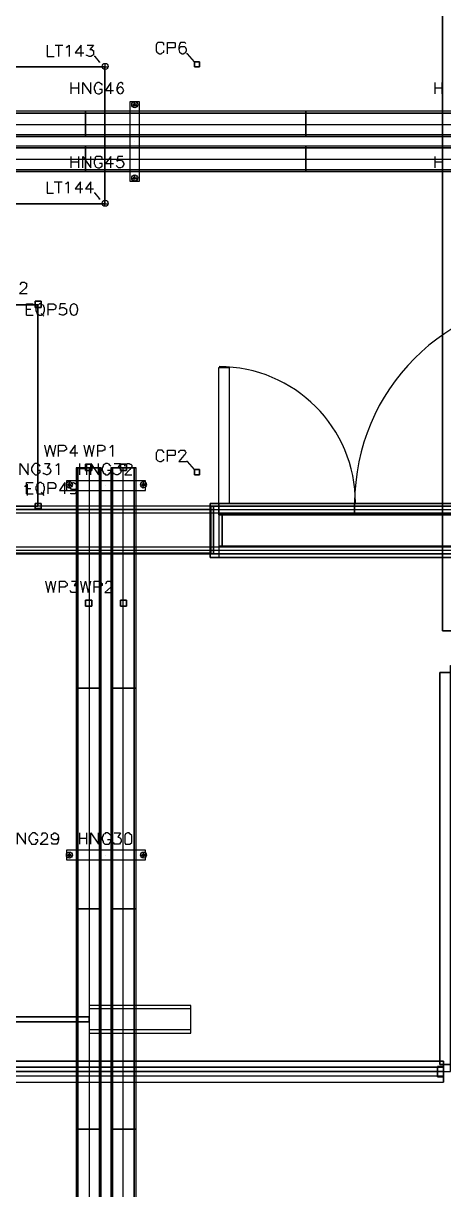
# Model space of a CAD drawing. Header units: metres. Extents: x 114 to 218, y 8 to 180.
# Drawn here: x 143.08 to 150.5, y 55.9 to 76.49 of the extents above; entities that cross this region are included whole.
import ezdxf

# ---------------------------------------------------------------- set-up
doc = ezdxf.new("R2010")
doc.units = ezdxf.units.M
doc.header["$MEASUREMENT"] = 0
for name, color, linetype in [('_Route', 7, 'Continuous'), ('A-2D-DOOR', 7, 'Continuous'), ('A-2D-GLAZ', 7, 'Continuous'), ('A-2D-I-WALL', 7, 'Continuous'), ('A-3D-DOOR', 7, 'Continuous'), ('A-3D-DOOR-FRAM', 7, 'Continuous'), ('A-3D-GLAZ-CURT', 7, 'Continuous'), ('A-3D-I-WALL', 7, 'Continuous'), ('A-TFP-CONTROL', 7, 'Continuous'), ('E-CNDT-PWR', 7, 'Continuous'), ('E-EQUIP-PAD', 7, 'Continuous'), ('E-Hanger', 7, 'Continuous'), ('E-LIGHT', 7, 'Continuous'), ('E-LIGHT-CLRANCE', 7, 'Continuous'), ('E-TFP-EQUIP', 7, 'Continuous'), ('E-TFP-EQUIP PAD', 7, 'Continuous'), ('E-TFP-HANGER', 7, 'Continuous'), ('E-TFP-LIGHT', 7, 'Continuous'), ('E-TFP-WALL PENETRATION', 7, 'Continuous'), ('PL-DHW-Fitting', 7, 'Continuous'), ('PL-DHW-Pipe', 7, 'Continuous'), ('PL-DHW-Pipe_Fitting-Insulation', 7, 'Continuous'), ('PL-DHWR-Pipe_Fitting-Insulation', 7, 'Continuous')]:
    doc.layers.add(name, color=color, linetype=linetype)

msp = doc.modelspace()

# ---------------------------------------------------------------- linework, layer by layer
at = {"layer": '_Route', "color": 4, "true_color": 0x00ffff}
msp.add_lwpolyline([(126.489, 57.984), (150.623, 57.984), (150.623, 65.152), (169.819, 65.152), (169.819, 85.502), (182.232, 85.502)], dxfattribs=at)
msp.add_lwpolyline([(126.489, 57.984), (150.623, 57.984), (150.623, 65.152), (169.819, 65.152), (169.819, 85.502), (182.232, 85.502)], dxfattribs=at)
at = {"layer": 'A-2D-DOOR', "color": 9, "true_color": 0xbababa}
for points in [[(146.531, 68.013), (146.531, 70.412), (146.716, 70.412), (146.716, 68.013)], [(146.531, 68.013), (146.531, 67.059), (146.378, 67.059), (146.378, 68.013), (146.531, 68.013)], [(146.531, 68.013), (146.716, 68.013)]]:
    msp.add_lwpolyline(points, dxfattribs=at)
for centre, radius, start, end in [((152.538, 68.021), 3.607, 90, 180), ((146.539, 68.021), 2.407, 0, 90)]:
    msp.add_arc(centre, radius, start, end, dxfattribs=at)
at = {"layer": 'A-2D-GLAZ', "color": 9, "true_color": 0xbababa}
msp.add_lwpolyline([(144.24, 58.953), (132.226, 58.953), (132.226, 58.861), (144.24, 58.861), (144.24, 58.953)], dxfattribs=at)
at = {"layer": 'A-2D-I-WALL', "color": 9, "true_color": 0xbababa}
for points in [[(146.378, 67.967), (117.245, 67.967)], [(146.378, 67.844), (117.122, 67.844)], [(146.378, 67.905), (117.183, 67.905)], [(146.378, 67.244), (123.72, 67.244)], [(146.378, 67.182), (123.72, 67.182)], [(123.843, 67.121), (146.378, 67.121)], [(144.24, 58.661), (146.039, 58.661), (146.039, 59.153), (144.24, 59.153), (144.24, 58.661)], [(146.039, 59.091), (144.24, 59.091)], [(146.039, 58.722), (144.24, 58.722)]]:
    msp.add_lwpolyline(points, dxfattribs=at)
at = {"layer": 'A-3D-DOOR', "color": 31, "true_color": 0xffbf7f}
for points in [[(146.531, 67.844), (146.531, 68.013)], [(146.531, 68.013), (146.531, 67.844)], [(146.531, 68.013), (148.931, 68.013), (146.531, 68.013)], [(148.931, 67.844), (148.931, 68.013)], [(148.931, 68.013), (148.931, 67.844)], [(148.931, 68.013), (152.53, 68.013), (148.931, 68.013)], [(148.931, 67.844), (148.931, 68.013)], [(148.931, 67.844), (148.931, 68.013)], [(148.931, 68.013), (148.931, 68.013)], [(148.931, 68.013), (148.931, 68.013)], [(146.531, 67.844), (148.931, 67.844), (146.531, 67.844)], [(146.531, 67.844), (146.531, 67.844)], [(148.931, 67.844), (152.53, 67.844), (148.931, 67.844)], [(148.931, 67.844), (148.931, 67.844)], [(148.931, 67.844), (148.931, 67.844)], [(148.931, 67.844), (148.931, 67.844)]]:
    msp.add_lwpolyline(points, dxfattribs=at)
at = {"layer": 'A-3D-DOOR-FRAM', "color": 31, "true_color": 0xffbf7f}
for points in [[(146.378, 67.967), (152.684, 67.967), (152.684, 68.013)], [(146.378, 67.967), (146.378, 68.013), (146.378, 67.967), (146.393, 67.967), (146.393, 67.121), (146.378, 67.121), (146.378, 67.059)], [(146.531, 68.013), (152.53, 68.013), (152.684, 68.013), (146.378, 68.013), (146.531, 68.013), (146.531, 67.813), (146.531, 67.259), (146.531, 67.059), (152.53, 67.059), (152.684, 67.059), (146.378, 67.059), (146.531, 67.059)], [(146.378, 68.013), (146.378, 68.013)], [(146.378, 68.013), (146.378, 68.013)], [(146.378, 67.967), (146.378, 67.967)], [(152.684, 67.121), (146.393, 67.121), (146.393, 67.967), (152.684, 67.967)], [(146.393, 67.967), (146.393, 67.967)], [(146.393, 67.967), (146.393, 67.967)], [(152.53, 67.813), (146.531, 67.813), (146.531, 68.013)], [(146.531, 68.013), (146.531, 68.013)], [(146.531, 67.813), (152.53, 67.813), (152.53, 67.828), (146.531, 67.828)], [(152.53, 67.828), (152.469, 67.828), (146.593, 67.828), (146.593, 67.259), (152.469, 67.259), (152.53, 67.259), (146.531, 67.259)], [(146.531, 67.813), (146.531, 67.828)], [(146.531, 67.259), (146.593, 67.259), (146.593, 67.813), (146.531, 67.813), (146.531, 67.828), (146.593, 67.828), (146.593, 67.259), (146.531, 67.259)], [(146.531, 67.828), (146.531, 67.828)], [(146.531, 67.813), (146.531, 67.813)], [(152.546, 67.813), (146.531, 67.813), (146.531, 67.259), (152.546, 67.259), (152.546, 67.813)], [(146.531, 67.813), (146.531, 67.813)], [(146.531, 67.813), (146.531, 67.813)], [(146.531, 67.813), (146.531, 67.813)], [(146.531, 67.813), (146.531, 67.813)], [(146.593, 67.828), (146.593, 67.828)], [(146.593, 67.828), (146.593, 67.828)], [(146.593, 67.813), (146.593, 67.259), (152.484, 67.259)], [(146.593, 67.813), (152.484, 67.813), (152.484, 67.259)], [(146.593, 67.813), (146.593, 67.813)], [(146.593, 67.813), (146.593, 67.813)], [(152.684, 67.059), (152.684, 67.121), (146.378, 67.121)], [(146.378, 67.059), (146.378, 67.121)], [(146.378, 67.121), (146.378, 67.121)], [(146.393, 67.121), (146.393, 67.121)], [(146.393, 67.121), (146.393, 67.121)], [(152.53, 67.259), (146.531, 67.259)], [(146.531, 67.259), (146.531, 67.259)], [(146.531, 67.259), (146.531, 67.259)], [(146.531, 67.259), (146.531, 67.259)], [(152.53, 67.259), (146.531, 67.259), (146.531, 67.059)], [(146.531, 67.259), (146.531, 67.259)], [(146.531, 67.259), (146.531, 67.259)], [(146.593, 67.259), (146.593, 67.259)], [(146.593, 67.259), (146.593, 67.259)], [(146.593, 67.259), (146.593, 67.259)], [(146.593, 67.259), (146.593, 67.259)], [(146.378, 67.059), (146.378, 67.059)], [(146.378, 67.059), (146.378, 67.059)], [(146.531, 67.059), (146.531, 67.059)]]:
    msp.add_lwpolyline(points, dxfattribs=at)
at = {"layer": 'A-3D-GLAZ-CURT', "color": 131, "true_color": 0x7fffff}
for points in [[(144.24, 58.953), (132.226, 58.953), (144.24, 58.953)], [(144.24, 58.861), (144.24, 58.953)], [(144.24, 58.953), (144.24, 58.861)], [(144.24, 58.861), (132.226, 58.861), (144.24, 58.861)], [(144.24, 58.861), (144.24, 58.861)]]:
    msp.add_lwpolyline(points, dxfattribs=at)
at = {"layer": 'A-3D-I-WALL', "color": 42, "true_color": 0xdda500}
for points in [[(153.945, 67.905), (153.945, 67.967), (117.245, 67.967), (117.245, 67.905), (153.945, 67.905)], [(153.945, 67.967), (117.245, 67.967)], [(153.945, 67.121), (153.945, 67.967), (152.638, 67.967), (152.638, 67.121), (152.638, 67.967), (146.439, 67.967), (146.439, 67.121), (146.439, 67.967), (117.245, 67.967)], [(146.439, 67.967), (146.439, 67.967)], [(153.945, 67.905), (154.007, 67.905), (154.007, 67.844), (153.945, 67.844), (117.245, 67.844), (117.183, 67.844), (117.122, 67.844), (117.122, 67.598), (117.122, 67.536), (117.122, 67.244), (117.183, 67.244), (117.245, 67.244)], [(153.945, 67.844), (154.007, 67.844), (154.068, 67.844), (154.068, 67.244), (154.007, 67.244), (153.945, 67.244), (117.245, 67.244), (117.183, 67.244), (117.183, 67.182), (117.245, 67.182)], [(117.245, 67.121), (153.945, 67.121), (153.945, 67.182), (117.245, 67.182), (117.245, 67.121)], [(117.245, 67.136), (146.378, 67.136), (146.378, 67.121), (146.378, 67.136), (117.245, 67.136)], [(117.245, 67.121), (146.378, 67.121), (117.245, 67.121), (146.439, 67.121), (152.638, 67.121), (153.945, 67.121), (152.684, 67.121), (153.945, 67.121), (117.245, 67.121)], [(146.378, 67.136), (146.378, 67.136)], [(146.378, 67.121), (146.378, 67.121)], [(146.378, 67.121), (146.378, 67.121)], [(146.439, 67.121), (146.439, 67.121)]]:
    msp.add_lwpolyline(points, dxfattribs=at)
at = {"layer": 'A-TFP-CONTROL', "color": 1, "true_color": 0xff0000}
for points in [[(145.562, 76.104), (145.562, 76.134), (145.532, 76.15), (145.516, 76.15), (145.485, 76.15), (145.455, 76.15), (145.439, 76.134), (145.424, 76.104), (145.424, 76.073), (145.424, 76.027), (145.424, 76.011), (145.439, 75.981), (145.455, 75.965), (145.485, 75.95), (145.516, 75.95), (145.532, 75.965), (145.562, 75.981), (145.562, 76.011)], [(145.624, 75.95), (145.624, 76.15), (145.716, 76.15), (145.747, 76.15), (145.762, 76.134), (145.762, 76.119), (145.762, 76.088), (145.762, 76.073), (145.747, 76.057), (145.716, 76.057), (145.624, 76.057)], [(145.947, 76.134), (145.932, 76.15), (145.901, 76.15), (145.885, 76.15), (145.855, 76.15), (145.839, 76.119), (145.824, 76.073), (145.824, 76.027), (145.839, 75.981), (145.855, 75.965), (145.885, 75.95), (145.901, 75.95), (145.932, 75.965), (145.947, 75.981), (145.962, 76.011), (145.962, 76.027), (145.947, 76.057), (145.932, 76.073), (145.901, 76.073), (145.885, 76.073), (145.855, 76.073), (145.839, 76.057), (145.824, 76.027)], [(146.101, 75.811), (145.978, 75.95), (145.962, 75.95)], [(146.193, 75.811), (146.101, 75.811), (146.101, 75.719), (146.101, 75.811), (146.193, 75.811)], [(146.101, 75.811), (146.101, 75.811)], [(146.101, 75.811), (146.101, 75.811)], [(146.101, 75.811), (146.116, 75.796), (146.116, 75.796), (146.101, 75.811), (146.101, 75.811)], [(146.193, 75.719), (146.193, 75.811), (146.193, 75.719)], [(146.193, 75.811), (146.193, 75.811)], [(146.193, 75.811), (146.193, 75.811)], [(146.193, 75.719), (146.101, 75.719), (146.193, 75.719)], [(146.101, 75.719), (146.101, 75.719)], [(146.101, 75.719), (146.101, 75.719)], [(146.193, 75.719), (146.193, 75.719)], [(145.562, 68.905), (145.562, 68.92), (145.532, 68.951), (145.516, 68.951), (145.485, 68.951), (145.455, 68.951), (145.439, 68.92), (145.424, 68.905), (145.424, 68.874), (145.424, 68.828), (145.424, 68.797), (145.439, 68.782), (145.455, 68.767), (145.485, 68.751), (145.516, 68.751), (145.532, 68.767), (145.562, 68.782), (145.562, 68.797)], [(145.624, 68.751), (145.624, 68.951), (145.716, 68.951), (145.747, 68.951), (145.762, 68.936), (145.762, 68.92), (145.762, 68.89), (145.762, 68.874), (145.747, 68.859), (145.716, 68.859), (145.624, 68.859)], [(145.824, 68.905), (145.824, 68.92), (145.839, 68.936), (145.855, 68.951), (145.87, 68.951), (145.901, 68.951), (145.932, 68.951), (145.932, 68.936), (145.947, 68.92), (145.947, 68.905), (145.932, 68.874), (145.916, 68.859), (145.824, 68.751), (145.962, 68.751)], [(146.101, 68.613), (145.978, 68.751), (145.962, 68.751)], [(146.193, 68.613), (146.101, 68.613), (146.101, 68.52), (146.101, 68.613), (146.193, 68.613)], [(146.101, 68.613), (146.101, 68.613)], [(146.101, 68.613), (146.101, 68.613)], [(146.101, 68.613), (146.116, 68.597), (146.116, 68.597), (146.101, 68.613), (146.101, 68.613)], [(146.193, 68.52), (146.193, 68.613), (146.193, 68.52)], [(146.193, 68.613), (146.193, 68.613)], [(146.193, 68.613), (146.193, 68.613)], [(146.193, 68.52), (146.101, 68.52), (146.193, 68.52)], [(146.101, 68.52), (146.101, 68.52)], [(146.101, 68.52), (146.101, 68.52)], [(146.193, 68.52), (146.193, 68.52)]]:
    msp.add_lwpolyline(points, dxfattribs=at)
at = {"layer": 'E-CNDT-PWR', "color": 113, "true_color": 0x6edda5}
for points in [[(155.853, 74.935), (128.596, 74.935)], [(128.596, 74.489), (128.596, 74.519), (128.596, 74.596), (128.596, 74.704), (128.596, 74.812), (128.596, 74.904), (128.596, 74.935), (128.596, 74.904), (128.596, 74.812), (128.596, 74.704), (128.596, 74.596), (128.596, 74.519), (128.596, 74.489), (155.853, 74.489)], [(128.596, 74.904), (155.853, 74.904), (128.596, 74.904)], [(144.178, 74.489), (144.178, 74.519), (144.178, 74.596), (144.178, 74.704), (144.178, 74.812), (144.178, 74.904), (144.178, 74.935), (144.178, 74.904), (144.178, 74.812), (144.178, 74.704), (144.178, 74.596), (144.178, 74.519), (144.178, 74.489)], [(148.07, 74.489), (148.07, 74.519), (148.07, 74.596), (148.07, 74.704), (148.07, 74.812), (148.07, 74.904), (148.07, 74.935), (148.07, 74.904), (148.07, 74.812), (148.07, 74.704), (148.07, 74.596), (148.07, 74.519), (148.07, 74.489)], [(128.596, 74.704), (155.853, 74.704)], [(128.596, 74.704), (155.853, 74.704)], [(128.596, 74.519), (155.853, 74.519), (128.596, 74.519)], [(155.853, 74.319), (128.596, 74.319)], [(128.596, 73.873), (128.596, 73.904), (128.596, 73.981), (128.596, 74.089), (128.596, 74.212), (128.596, 74.289), (128.596, 74.319), (128.596, 74.289), (128.596, 74.212), (128.596, 74.089), (128.596, 73.981), (128.596, 73.904), (128.596, 73.873), (155.853, 73.873)], [(128.596, 74.289), (155.853, 74.289), (128.596, 74.289)], [(144.178, 73.873), (144.178, 73.904), (144.178, 73.981), (144.178, 74.089), (144.178, 74.212), (144.178, 74.289), (144.178, 74.319), (144.178, 74.289), (144.178, 74.212), (144.178, 74.089), (144.178, 73.981), (144.178, 73.904), (144.178, 73.873)], [(148.07, 73.873), (148.07, 73.904), (148.07, 73.981), (148.07, 74.089), (148.07, 74.212), (148.07, 74.289), (148.07, 74.319), (148.07, 74.289), (148.07, 74.212), (148.07, 74.089), (148.07, 73.981), (148.07, 73.904), (148.07, 73.873)], [(128.596, 74.089), (155.853, 74.089)], [(128.596, 74.089), (155.853, 74.089)], [(128.596, 73.904), (155.853, 73.904), (128.596, 73.904)], [(144.009, 68.643), (144.04, 68.643), (144.116, 68.643), (144.24, 68.643), (144.347, 68.643), (144.424, 68.643), (144.455, 68.643), (144.424, 68.643), (144.347, 68.643), (144.24, 68.643), (144.116, 68.643), (144.04, 68.643), (144.009, 68.643)], [(144.009, 68.643), (144.04, 68.643), (144.116, 68.643), (144.24, 68.643), (144.347, 68.643), (144.424, 68.643), (144.455, 68.643), (144.424, 68.643), (144.347, 68.643), (144.24, 68.643), (144.116, 68.643), (144.04, 68.643), (144.009, 68.643), (144.009, 41.402)], [(144.04, 68.643), (144.04, 41.402), (144.04, 68.643)], [(144.24, 68.643), (144.24, 41.402)], [(144.24, 68.643), (144.24, 41.402)], [(144.24, 68.643), (144.24, 68.643)], [(144.24, 68.643), (144.24, 68.643)], [(144.424, 68.643), (144.424, 41.402), (144.424, 68.643)], [(144.455, 41.402), (144.455, 68.643)], [(144.624, 68.643), (144.655, 68.643), (144.732, 68.643), (144.839, 68.643), (144.962, 68.643), (145.039, 68.643), (145.07, 68.643), (145.039, 68.643), (144.962, 68.643), (144.839, 68.643), (144.732, 68.643), (144.655, 68.643), (144.624, 68.643)], [(144.624, 68.643), (144.655, 68.643), (144.732, 68.643), (144.839, 68.643), (144.962, 68.643), (145.039, 68.643), (145.07, 68.643), (145.039, 68.643), (144.962, 68.643), (144.839, 68.643), (144.732, 68.643), (144.655, 68.643), (144.624, 68.643), (144.624, 41.402)], [(144.655, 68.643), (144.655, 41.402), (144.655, 68.643)], [(144.839, 68.643), (144.839, 41.402)], [(144.839, 68.643), (144.839, 41.402)], [(144.839, 68.643), (144.839, 68.643)], [(144.839, 68.643), (144.839, 68.643)], [(145.039, 68.643), (145.039, 41.402), (145.039, 68.643)], [(145.07, 41.402), (145.07, 68.643)], [(144.009, 64.752), (144.04, 64.752), (144.116, 64.752), (144.24, 64.752), (144.347, 64.752), (144.424, 64.752), (144.455, 64.752), (144.424, 64.752), (144.347, 64.752), (144.24, 64.752), (144.116, 64.752), (144.04, 64.752), (144.009, 64.752)], [(144.624, 64.752), (144.655, 64.752), (144.732, 64.752), (144.839, 64.752), (144.962, 64.752), (145.039, 64.752), (145.07, 64.752), (145.039, 64.752), (144.962, 64.752), (144.839, 64.752), (144.732, 64.752), (144.655, 64.752), (144.624, 64.752)], [(144.009, 60.86), (144.04, 60.86), (144.116, 60.86), (144.24, 60.86), (144.347, 60.86), (144.424, 60.86), (144.455, 60.86), (144.424, 60.86), (144.347, 60.86), (144.24, 60.86), (144.116, 60.86), (144.04, 60.86), (144.009, 60.86)], [(144.624, 60.86), (144.655, 60.86), (144.732, 60.86), (144.839, 60.86), (144.962, 60.86), (145.039, 60.86), (145.07, 60.86), (145.039, 60.86), (144.962, 60.86), (144.839, 60.86), (144.732, 60.86), (144.655, 60.86), (144.624, 60.86)], [(144.009, 56.969), (144.04, 56.969), (144.116, 56.969), (144.24, 56.969), (144.347, 56.969), (144.424, 56.969), (144.455, 56.969), (144.424, 56.969), (144.347, 56.969), (144.24, 56.969), (144.116, 56.969), (144.04, 56.969), (144.009, 56.969)], [(144.624, 56.969), (144.655, 56.969), (144.732, 56.969), (144.839, 56.969), (144.962, 56.969), (145.039, 56.969), (145.07, 56.969), (145.039, 56.969), (144.962, 56.969), (144.839, 56.969), (144.732, 56.969), (144.655, 56.969), (144.624, 56.969)]]:
    msp.add_lwpolyline(points, dxfattribs=at)
at = {"layer": 'E-EQUIP-PAD', "color": 8, "true_color": 0x767676}
for points in [[(126.166, 67.967), (143.332, 67.967), (143.332, 71.52), (126.166, 71.52), (126.166, 67.967), (126.166, 71.52), (143.332, 71.52), (143.332, 67.967), (126.166, 67.967)], [(143.332, 71.52), (143.332, 71.52)], [(143.332, 67.967), (143.332, 67.967)]]:
    msp.add_lwpolyline(points, dxfattribs=at)
at = {"layer": 'E-Hanger', "color": 3, "true_color": 0x00ff00}
for points in [[(144.962, 75.104), (144.962, 75.104)], [(145.132, 73.704), (145.132, 75.104), (144.962, 75.104), (144.962, 73.704), (145.132, 73.704), (145.132, 75.104), (144.962, 75.104), (144.962, 73.704), (144.962, 73.704), (145.132, 73.704), (145.132, 73.704)], [(144.962, 75.104), (144.962, 75.104)], [(145.024, 75.042), (145.024, 75.042)], [(145.039, 75.073), (145.039, 75.073)], [(145.039, 75.027), (145.039, 75.027)], [(145.07, 75.042), (145.07, 75.042)], [(145.132, 75.104), (145.132, 75.104)], [(145.132, 75.104), (145.132, 75.104)], [(145.039, 74.396), (145.039, 74.396)], [(145.024, 73.75), (145.024, 73.75)], [(145.039, 73.781), (145.039, 73.781)], [(145.039, 73.719), (145.039, 73.719)], [(145.07, 73.75), (145.07, 73.75)], [(144.962, 73.704), (144.962, 73.704)], [(145.132, 73.704), (145.132, 73.704)], [(145.132, 73.704), (145.132, 73.704)], [(143.84, 68.244), (145.239, 68.244), (145.239, 68.413), (143.84, 68.413), (143.84, 68.244), (145.239, 68.244), (145.239, 68.413), (143.84, 68.413), (143.84, 68.413), (143.84, 68.244), (143.84, 68.244)], [(143.84, 68.413), (143.84, 68.413)], [(145.239, 68.413), (145.239, 68.413)], [(145.239, 68.413), (145.239, 68.413)], [(143.84, 68.244), (143.84, 68.244)], [(143.84, 68.244), (143.84, 68.244)], [(143.87, 68.336), (143.87, 68.336)], [(143.886, 68.351), (143.886, 68.351)], [(143.886, 68.305), (143.886, 68.305)], [(143.917, 68.336), (143.917, 68.336)], [(144.532, 68.336), (144.532, 68.336)], [(145.162, 68.336), (145.162, 68.336)], [(145.193, 68.351), (145.193, 68.351)], [(145.193, 68.305), (145.193, 68.305)], [(145.209, 68.336), (145.209, 68.336)], [(145.239, 68.244), (145.239, 68.244)], [(145.239, 68.244), (145.239, 68.244)], [(143.84, 61.722), (145.239, 61.722), (145.239, 61.891), (143.84, 61.891), (143.84, 61.722), (145.239, 61.722), (145.239, 61.891), (143.84, 61.891), (143.84, 61.891), (143.84, 61.722), (143.84, 61.722)], [(143.84, 61.891), (143.84, 61.891)], [(143.87, 61.799), (143.87, 61.799)], [(143.886, 61.829), (143.886, 61.829)], [(143.886, 61.783), (143.886, 61.783)], [(143.917, 61.799), (143.917, 61.799)], [(144.532, 61.799), (144.532, 61.799)], [(145.162, 61.799), (145.162, 61.799)], [(145.193, 61.829), (145.193, 61.829)], [(145.193, 61.783), (145.193, 61.783)], [(145.209, 61.799), (145.209, 61.799)], [(145.239, 61.891), (145.239, 61.891)], [(145.239, 61.891), (145.239, 61.891)], [(143.84, 61.722), (143.84, 61.722)], [(143.84, 61.722), (143.84, 61.722)], [(145.239, 61.722), (145.239, 61.722)], [(145.239, 61.722), (145.239, 61.722)]]:
    msp.add_lwpolyline(points, dxfattribs=at)
for centre in [(145.047, 75.05), (145.047, 75.05), (145.047, 75.05), (145.047, 75.05), (145.047, 73.758), (145.047, 73.758), (145.047, 73.758), (145.047, 73.758), (143.893, 68.344), (143.893, 68.344), (143.893, 68.344), (143.893, 68.344), (145.201, 68.344), (145.201, 68.344), (145.201, 68.344), (145.201, 68.344), (143.893, 61.806), (143.893, 61.806), (143.893, 61.806), (143.893, 61.806), (145.201, 61.806), (145.201, 61.806), (145.201, 61.806), (145.201, 61.806)]:
    msp.add_circle(centre, 0.0231, dxfattribs=at)
at = {"layer": 'E-LIGHT', "color": 5, "true_color": 0x0000ff}
for points in [[(139.717, 73.304), (139.717, 75.719), (144.516, 75.719), (144.516, 73.304), (144.516, 75.719), (139.717, 75.719), (139.717, 73.304)], [(144.516, 75.719), (144.516, 75.719)], [(144.516, 75.719), (144.516, 75.719)], [(144.516, 73.304), (139.717, 73.304), (144.516, 73.304)], [(144.516, 73.304), (144.516, 73.304)], [(144.516, 73.304), (144.516, 73.304)]]:
    msp.add_lwpolyline(points, dxfattribs=at)
at = {"layer": 'E-LIGHT-CLRANCE', "color": 150, "true_color": 0x007fff}
for points in [[(139.717, 73.304), (139.717, 75.719), (144.516, 75.719), (144.516, 73.304), (144.516, 75.719), (139.717, 75.719), (139.717, 73.304)], [(144.516, 75.719), (144.516, 75.719)], [(144.516, 75.719), (144.516, 75.719)], [(144.516, 73.304), (139.717, 73.304), (144.516, 73.304)], [(144.516, 73.304), (144.516, 73.304)], [(144.516, 73.304), (144.516, 73.304)]]:
    msp.add_lwpolyline(points, dxfattribs=at)
at = {"layer": 'E-TFP-EQUIP', "color": 6, "true_color": 0xff00ff}
for points in [[(143.132, 71.335), (143.132, 71.535), (143.255, 71.535)], [(143.132, 71.443), (143.209, 71.443)], [(143.363, 71.535), (143.347, 71.52), (143.317, 71.505), (143.317, 71.489), (143.301, 71.458), (143.301, 71.412), (143.317, 71.381), (143.317, 71.366), (143.347, 71.351), (143.363, 71.335), (143.394, 71.335), (143.409, 71.351), (143.44, 71.366), (143.44, 71.381), (143.455, 71.412), (143.455, 71.458), (143.44, 71.489), (143.44, 71.505), (143.409, 71.52), (143.394, 71.535), (143.363, 71.535)], [(143.517, 71.335), (143.517, 71.535), (143.609, 71.535), (143.64, 71.52), (143.655, 71.505), (143.655, 71.474), (143.64, 71.443), (143.609, 71.428), (143.517, 71.428)], [(143.824, 71.535), (143.732, 71.535), (143.717, 71.443), (143.732, 71.458), (143.763, 71.474), (143.793, 71.474), (143.809, 71.458), (143.84, 71.443), (143.84, 71.412), (143.84, 71.397), (143.84, 71.366), (143.809, 71.351), (143.793, 71.335), (143.763, 71.335), (143.732, 71.351), (143.717, 71.351), (143.717, 71.366)], [(143.963, 71.535), (143.932, 71.52), (143.917, 71.505), (143.901, 71.443), (143.901, 71.428), (143.917, 71.366), (143.932, 71.351), (143.963, 71.335), (143.978, 71.335), (144.009, 71.351), (144.024, 71.366), (144.04, 71.428), (144.04, 71.443), (144.024, 71.505), (144.009, 71.52), (143.978, 71.535), (143.963, 71.535)], [(143.132, 71.335), (143.255, 71.335)], [(143.394, 71.366), (143.44, 71.32)], [(143.132, 68.182), (143.132, 68.382), (143.255, 68.382)], [(143.363, 68.382), (143.347, 68.367), (143.317, 68.351), (143.317, 68.32), (143.301, 68.305), (143.301, 68.259), (143.317, 68.228), (143.317, 68.197), (143.347, 68.182), (143.363, 68.182), (143.394, 68.182), (143.409, 68.182), (143.44, 68.197), (143.44, 68.228), (143.455, 68.259), (143.455, 68.305), (143.44, 68.32), (143.44, 68.351), (143.409, 68.367), (143.394, 68.382), (143.363, 68.382)], [(143.517, 68.182), (143.517, 68.382), (143.609, 68.382), (143.64, 68.367), (143.64, 68.351), (143.655, 68.336), (143.655, 68.305), (143.64, 68.29), (143.64, 68.274), (143.609, 68.274), (143.517, 68.274)], [(143.809, 68.182), (143.809, 68.382), (143.717, 68.244), (143.855, 68.244)], [(144.024, 68.305), (144.009, 68.274), (143.993, 68.259), (143.963, 68.259), (143.932, 68.259), (143.917, 68.274), (143.901, 68.305), (143.901, 68.32), (143.917, 68.351), (143.932, 68.367), (143.963, 68.382), (143.993, 68.367), (144.009, 68.351), (144.024, 68.305), (144.024, 68.259), (144.009, 68.213), (143.993, 68.182), (143.963, 68.182), (143.947, 68.182), (143.917, 68.182), (143.917, 68.197)], [(143.132, 68.274), (143.209, 68.274)], [(143.132, 68.182), (143.255, 68.182)], [(143.394, 68.213), (143.44, 68.151)]]:
    msp.add_lwpolyline(points, dxfattribs=at)
at = {"layer": 'E-TFP-EQUIP PAD', "color": 8, "true_color": 0x767676}
for points in [[(143.024, 71.874), (143.04, 71.904), (143.055, 71.92), (143.101, 71.92), (143.117, 71.904), (143.132, 71.904), (143.132, 71.874), (143.132, 71.858), (143.132, 71.843), (143.117, 71.812), (143.009, 71.72), (143.147, 71.72)], [(143.394, 71.581), (143.286, 71.581), (143.286, 71.474), (143.286, 71.581), (143.394, 71.581)], [(143.286, 71.581), (143.286, 71.581)], [(143.286, 71.581), (143.286, 71.581)], [(143.394, 71.474), (143.286, 71.474), (143.394, 71.474)], [(143.286, 71.474), (143.286, 71.474)], [(143.286, 71.474), (143.286, 71.474)], [(143.394, 71.474), (143.394, 71.581), (143.394, 71.474)], [(143.394, 71.581), (143.394, 71.581)], [(143.394, 71.581), (143.394, 71.581)], [(143.394, 71.474), (143.394, 71.474)], [(143.101, 68.32), (143.117, 68.32), (143.147, 68.351), (143.147, 68.151)], [(143.394, 68.013), (143.286, 68.013), (143.286, 67.921), (143.286, 68.013), (143.394, 68.013)], [(143.286, 68.013), (143.286, 68.013)], [(143.286, 68.013), (143.286, 68.013)], [(143.394, 67.921), (143.394, 68.013), (143.394, 67.921)], [(143.394, 68.013), (143.394, 68.013)], [(143.394, 68.013), (143.394, 68.013)], [(143.394, 67.921), (143.286, 67.921), (143.394, 67.921)], [(143.286, 67.921), (143.286, 67.921)], [(143.286, 67.921), (143.286, 67.921)], [(143.394, 67.921), (143.394, 67.921)]]:
    msp.add_lwpolyline(points, dxfattribs=at)
at = {"layer": 'E-TFP-HANGER', "color": 3, "true_color": 0x00ff00}
for points in [[(143.917, 75.442), (143.917, 75.242)], [(144.055, 75.442), (144.055, 75.242)], [(144.132, 75.242), (144.132, 75.442), (144.27, 75.242), (144.27, 75.442)], [(144.47, 75.396), (144.47, 75.411), (144.439, 75.427), (144.424, 75.442), (144.393, 75.442), (144.363, 75.427), (144.347, 75.411), (144.347, 75.396), (144.332, 75.365), (144.332, 75.319), (144.347, 75.288), (144.347, 75.273), (144.363, 75.258), (144.393, 75.242), (144.424, 75.242), (144.439, 75.258), (144.47, 75.273), (144.47, 75.288), (144.47, 75.319), (144.424, 75.319)], [(144.624, 75.242), (144.624, 75.442), (144.532, 75.304), (144.67, 75.304)], [(144.839, 75.411), (144.839, 75.427), (144.809, 75.442), (144.793, 75.442), (144.762, 75.427), (144.747, 75.396), (144.732, 75.35), (144.732, 75.304), (144.747, 75.273), (144.762, 75.258), (144.793, 75.242), (144.824, 75.258), (144.839, 75.273), (144.855, 75.304), (144.839, 75.335), (144.824, 75.35), (144.793, 75.365), (144.762, 75.35), (144.747, 75.335), (144.732, 75.304)], [(150.346, 75.442), (150.346, 75.242)], [(150.469, 75.442), (150.469, 75.242)], [(143.917, 75.35), (144.055, 75.35)], [(150.346, 75.35), (150.469, 75.35)], [(145.039, 74.996), (145.039, 75.042), (144.993, 75.042)], [(145.039, 75.104), (145.039, 75.042), (145.101, 75.042)], [(145.039, 75.042), (145.039, 75.042)], [(145.039, 75.042), (145.039, 75.042)], [(145.101, 75.042), (145.101, 75.042)], [(143.917, 74.135), (143.917, 73.935)], [(144.055, 74.135), (144.055, 73.935)], [(144.132, 73.935), (144.132, 74.135), (144.27, 73.935), (144.27, 74.135)], [(144.47, 74.089), (144.47, 74.119), (144.439, 74.135), (144.424, 74.135), (144.393, 74.135), (144.363, 74.135), (144.347, 74.119), (144.347, 74.089), (144.332, 74.058), (144.332, 74.012), (144.347, 73.981), (144.347, 73.966), (144.363, 73.95), (144.393, 73.935), (144.424, 73.935), (144.439, 73.95), (144.47, 73.966), (144.47, 73.981), (144.47, 74.012), (144.424, 74.012)], [(144.624, 73.935), (144.624, 74.135), (144.532, 74.012), (144.67, 74.012)], [(144.839, 74.135), (144.747, 74.135), (144.732, 74.058), (144.747, 74.058), (144.762, 74.073), (144.793, 74.073), (144.824, 74.058), (144.839, 74.042), (144.855, 74.012), (144.855, 73.996), (144.839, 73.966), (144.824, 73.95), (144.793, 73.935), (144.762, 73.935), (144.747, 73.95), (144.732, 73.966), (144.716, 73.981)], [(150.346, 74.135), (150.346, 73.935)], [(150.485, 74.135), (150.485, 73.935)], [(143.917, 74.042), (144.055, 74.042)], [(150.346, 74.042), (150.485, 74.042)], [(145.039, 73.704), (145.039, 73.75), (144.993, 73.75)], [(145.039, 73.796), (145.039, 73.75), (145.101, 73.75)], [(145.039, 73.75), (145.039, 73.75)], [(145.039, 73.75), (145.039, 73.75)], [(145.101, 73.75), (145.101, 73.75)], [(143.024, 68.52), (143.024, 68.72), (143.163, 68.52), (143.163, 68.72)], [(143.378, 68.674), (143.363, 68.69), (143.347, 68.705), (143.332, 68.72), (143.286, 68.72), (143.27, 68.705), (143.255, 68.69), (143.24, 68.674), (143.224, 68.643), (143.224, 68.597), (143.24, 68.567), (143.255, 68.551), (143.27, 68.536), (143.286, 68.52), (143.332, 68.52), (143.347, 68.536), (143.363, 68.551), (143.378, 68.567), (143.378, 68.597), (143.332, 68.597)], [(143.455, 68.72), (143.547, 68.72), (143.501, 68.643), (143.532, 68.643), (143.547, 68.628), (143.563, 68.597), (143.563, 68.582), (143.547, 68.551), (143.532, 68.536), (143.501, 68.52), (143.486, 68.52), (143.455, 68.536), (143.44, 68.536), (143.424, 68.551)], [(143.655, 68.69), (143.67, 68.69), (143.701, 68.72), (143.701, 68.52)], [(144.07, 68.72), (144.07, 68.52)], [(144.07, 68.628), (144.193, 68.628)], [(144.193, 68.72), (144.193, 68.52)], [(144.27, 68.52), (144.27, 68.72), (144.409, 68.52), (144.409, 68.72)], [(144.624, 68.674), (144.609, 68.69), (144.593, 68.705), (144.563, 68.72), (144.532, 68.72), (144.516, 68.705), (144.486, 68.69), (144.486, 68.674), (144.47, 68.643), (144.47, 68.597), (144.486, 68.567), (144.486, 68.551), (144.516, 68.536), (144.532, 68.52), (144.563, 68.52), (144.593, 68.536), (144.609, 68.551), (144.624, 68.567), (144.624, 68.597), (144.563, 68.597)], [(144.686, 68.72), (144.793, 68.72), (144.747, 68.643), (144.762, 68.643), (144.793, 68.628), (144.809, 68.597), (144.809, 68.582), (144.793, 68.551), (144.778, 68.536), (144.747, 68.52), (144.716, 68.52), (144.686, 68.536), (144.67, 68.551)], [(144.87, 68.674), (144.87, 68.69), (144.886, 68.705), (144.916, 68.72), (144.947, 68.72), (144.962, 68.705), (144.978, 68.705), (144.993, 68.69), (144.993, 68.659), (144.978, 68.643), (144.962, 68.613), (144.87, 68.52), (144.993, 68.52)], [(143.886, 68.382), (143.886, 68.336), (143.932, 68.336)], [(145.193, 68.382), (145.193, 68.336), (145.239, 68.336)], [(143.886, 68.274), (143.886, 68.336), (143.84, 68.336)], [(143.886, 68.336), (143.886, 68.336)], [(143.886, 68.336), (143.886, 68.336)], [(143.932, 68.336), (143.932, 68.336)], [(145.193, 68.274), (145.193, 68.336), (145.147, 68.336)], [(145.193, 68.336), (145.193, 68.336)], [(145.193, 68.336), (145.193, 68.336)], [(145.239, 68.336), (145.239, 68.336)], [(142.978, 61.999), (142.978, 62.199), (143.117, 61.999), (143.117, 62.199)], [(143.332, 62.152), (143.317, 62.168), (143.301, 62.183), (143.286, 62.199), (143.24, 62.199), (143.224, 62.183), (143.209, 62.168), (143.194, 62.152), (143.178, 62.122), (143.178, 62.076), (143.194, 62.045), (143.209, 62.029), (143.224, 61.999), (143.24, 61.999), (143.286, 61.999), (143.301, 61.999), (143.317, 62.029), (143.332, 62.045), (143.332, 62.076), (143.286, 62.076)], [(143.394, 62.152), (143.409, 62.168), (143.409, 62.183), (143.424, 62.199), (143.47, 62.199), (143.486, 62.183), (143.501, 62.168), (143.501, 62.152), (143.501, 62.137), (143.501, 62.122), (143.486, 62.091), (143.378, 61.999), (143.517, 61.999)], [(143.701, 62.122), (143.686, 62.106), (143.67, 62.076), (143.64, 62.076), (143.624, 62.076), (143.609, 62.076), (143.578, 62.106), (143.578, 62.122), (143.578, 62.137), (143.578, 62.168), (143.609, 62.183), (143.624, 62.199), (143.64, 62.199), (143.67, 62.183), (143.686, 62.168), (143.701, 62.122), (143.701, 62.076), (143.686, 62.029), (143.67, 61.999), (143.64, 61.999), (143.624, 61.999), (143.593, 61.999), (143.578, 62.029)], [(144.07, 62.199), (144.07, 61.999)], [(144.193, 62.199), (144.193, 61.999)], [(144.27, 61.999), (144.27, 62.199), (144.409, 61.999), (144.409, 62.199)], [(144.624, 62.152), (144.609, 62.168), (144.593, 62.183), (144.563, 62.199), (144.532, 62.199), (144.516, 62.183), (144.486, 62.168), (144.486, 62.152), (144.47, 62.122), (144.47, 62.076), (144.486, 62.045), (144.486, 62.029), (144.516, 61.999), (144.532, 61.999), (144.563, 61.999), (144.593, 61.999), (144.609, 62.029), (144.624, 62.045), (144.624, 62.076), (144.563, 62.076)], [(144.686, 62.199), (144.793, 62.199), (144.747, 62.122), (144.762, 62.122), (144.793, 62.106), (144.809, 62.076), (144.809, 62.045), (144.793, 62.029), (144.778, 61.999), (144.747, 61.999), (144.716, 61.999), (144.686, 61.999), (144.686, 62.014), (144.67, 62.029)], [(144.916, 62.199), (144.886, 62.183), (144.87, 62.152), (144.87, 62.106), (144.87, 62.076), (144.87, 62.029), (144.886, 61.999), (144.916, 61.999), (144.947, 61.999), (144.962, 61.999), (144.993, 62.029), (144.993, 62.076), (144.993, 62.106), (144.993, 62.152), (144.962, 62.183), (144.947, 62.199), (144.916, 62.199)], [(144.07, 62.106), (144.193, 62.106)], [(143.886, 61.752), (143.886, 61.799), (143.84, 61.799)], [(143.886, 61.86), (143.886, 61.799), (143.932, 61.799)], [(143.886, 61.799), (143.886, 61.799)], [(143.886, 61.799), (143.886, 61.799)], [(143.932, 61.799), (143.932, 61.799)], [(145.193, 61.752), (145.193, 61.799), (145.147, 61.799)], [(145.193, 61.86), (145.193, 61.799), (145.239, 61.799)], [(145.193, 61.799), (145.193, 61.799)], [(145.193, 61.799), (145.193, 61.799)], [(145.239, 61.799), (145.239, 61.799)]]:
    msp.add_lwpolyline(points, dxfattribs=at)
for centre in [(145.047, 75.05), (145.047, 73.758), (143.893, 68.344), (145.201, 68.344), (143.893, 61.806), (145.201, 61.806)]:
    msp.add_circle(centre, 0.0538, dxfattribs=at)
at = {"layer": 'E-TFP-LIGHT', "color": 5, "true_color": 0x0000ff}
for points in [[(143.501, 76.104), (143.501, 75.904), (143.624, 75.904)], [(143.64, 76.104), (143.778, 76.104)], [(143.701, 76.104), (143.701, 75.904)], [(143.84, 76.057), (143.855, 76.073), (143.886, 76.104), (143.886, 75.904)], [(144.101, 75.904), (144.101, 76.104), (143.993, 75.965), (144.147, 75.965)], [(144.209, 76.104), (144.316, 76.104), (144.255, 76.027), (144.286, 76.027), (144.301, 76.011), (144.316, 76.011), (144.316, 75.981), (144.316, 75.965), (144.316, 75.934), (144.301, 75.919), (144.27, 75.904), (144.24, 75.904), (144.209, 75.919), (144.193, 75.919), (144.193, 75.934)], [(144.424, 75.811), (144.347, 75.904), (144.332, 75.904)], [(144.424, 75.811), (144.424, 75.796), (144.424, 75.796), (144.424, 75.811), (144.424, 75.811)], [(144.516, 75.658), (144.516, 75.719), (144.47, 75.719)], [(144.516, 75.765), (144.516, 75.719), (144.563, 75.719)], [(144.516, 75.719), (144.516, 75.719)], [(144.516, 75.719), (144.516, 75.719)], [(144.563, 75.719), (144.563, 75.719)], [(143.501, 73.689), (143.501, 73.489), (143.609, 73.489)], [(143.624, 73.689), (143.763, 73.689)], [(143.701, 73.689), (143.701, 73.489)], [(143.824, 73.658), (143.84, 73.658), (143.87, 73.689), (143.87, 73.489)], [(144.086, 73.489), (144.086, 73.689), (143.993, 73.566), (144.132, 73.566)], [(144.27, 73.489), (144.27, 73.689), (144.178, 73.566), (144.316, 73.566)], [(144.424, 73.396), (144.347, 73.489), (144.332, 73.489)], [(144.424, 73.396), (144.424, 73.381), (144.424, 73.381), (144.424, 73.396), (144.424, 73.396)], [(144.516, 73.258), (144.516, 73.304), (144.47, 73.304)], [(144.516, 73.35), (144.516, 73.304), (144.563, 73.304)], [(144.516, 73.304), (144.516, 73.304)], [(144.516, 73.304), (144.516, 73.304)], [(144.563, 73.304), (144.563, 73.304)]]:
    msp.add_lwpolyline(points, dxfattribs=at)
for centre in [(144.524, 75.727), (144.524, 73.312)]:
    msp.add_circle(centre, 0.0538, dxfattribs=at)
at = {"layer": 'E-TFP-WALL PENETRATION', "color": 34, "true_color": 0x954a00}
for points in [[(143.455, 69.043), (143.501, 68.843), (143.547, 69.043), (143.609, 68.843), (143.655, 69.043)], [(143.701, 68.843), (143.701, 69.043), (143.793, 69.043), (143.824, 69.028), (143.824, 69.013), (143.84, 68.997), (143.84, 68.967), (143.824, 68.951), (143.793, 68.936), (143.701, 68.936)], [(143.993, 68.843), (143.993, 69.043), (143.901, 68.905), (144.04, 68.905)], [(144.147, 69.043), (144.193, 68.843), (144.24, 69.043), (144.286, 68.843), (144.332, 69.043)], [(144.393, 68.843), (144.393, 69.043), (144.47, 69.043), (144.501, 69.028), (144.516, 69.013), (144.516, 68.997), (144.516, 68.967), (144.516, 68.951), (144.501, 68.951), (144.47, 68.936), (144.393, 68.936)], [(144.609, 68.997), (144.624, 69.013), (144.655, 69.043), (144.655, 68.843)], [(144.286, 68.705), (144.178, 68.705), (144.178, 68.597), (144.178, 68.705), (144.286, 68.705)], [(144.178, 68.705), (144.178, 68.705)], [(144.178, 68.705), (144.178, 68.705)], [(144.286, 68.597), (144.178, 68.597), (144.286, 68.597)], [(144.178, 68.597), (144.178, 68.597)], [(144.178, 68.597), (144.178, 68.597)], [(144.24, 68.643), (144.24, 66.244)], [(144.286, 68.597), (144.286, 68.705), (144.286, 68.597)], [(144.286, 68.705), (144.286, 68.705)], [(144.286, 68.705), (144.286, 68.705)], [(144.286, 68.597), (144.286, 68.597)], [(144.901, 68.705), (144.793, 68.705), (144.793, 68.597), (144.793, 68.705), (144.901, 68.705)], [(144.793, 68.705), (144.793, 68.705)], [(144.793, 68.705), (144.793, 68.705)], [(144.901, 68.597), (144.793, 68.597), (144.901, 68.597)], [(144.793, 68.597), (144.793, 68.597)], [(144.793, 68.597), (144.793, 68.597)], [(144.839, 68.643), (144.839, 66.244)], [(144.901, 68.597), (144.901, 68.705), (144.901, 68.597)], [(144.901, 68.705), (144.901, 68.705)], [(144.901, 68.705), (144.901, 68.705)], [(144.901, 68.597), (144.901, 68.597)], [(143.47, 66.644), (143.517, 66.444), (143.563, 66.644), (143.609, 66.444), (143.655, 66.644)], [(143.717, 66.444), (143.717, 66.644), (143.809, 66.644), (143.824, 66.628), (143.84, 66.613), (143.855, 66.598), (143.855, 66.567), (143.84, 66.552), (143.824, 66.552), (143.809, 66.536), (143.717, 66.536)], [(143.932, 66.644), (144.024, 66.644), (143.978, 66.567), (144.009, 66.567), (144.024, 66.552), (144.04, 66.521), (144.04, 66.49), (144.024, 66.475), (144.009, 66.444), (143.978, 66.444), (143.947, 66.444), (143.932, 66.444), (143.917, 66.459), (143.901, 66.475)], [(144.086, 66.644), (144.132, 66.444), (144.178, 66.644), (144.224, 66.444), (144.27, 66.644)], [(144.332, 66.444), (144.332, 66.644), (144.424, 66.644), (144.439, 66.628), (144.455, 66.613), (144.47, 66.598), (144.47, 66.567), (144.455, 66.552), (144.439, 66.552), (144.424, 66.536), (144.332, 66.536)], [(144.532, 66.598), (144.547, 66.613), (144.547, 66.628), (144.563, 66.644), (144.609, 66.644), (144.624, 66.628), (144.639, 66.613), (144.639, 66.598), (144.639, 66.582), (144.639, 66.567), (144.624, 66.536), (144.516, 66.444), (144.655, 66.444)], [(144.286, 66.305), (144.178, 66.305), (144.178, 66.198), (144.178, 66.305), (144.286, 66.305)], [(144.178, 66.305), (144.178, 66.305)], [(144.178, 66.305), (144.178, 66.305)], [(144.286, 66.198), (144.286, 66.305), (144.286, 66.198)], [(144.286, 66.305), (144.286, 66.305)], [(144.286, 66.305), (144.286, 66.305)], [(144.901, 66.305), (144.793, 66.305), (144.793, 66.198), (144.793, 66.305), (144.901, 66.305)], [(144.793, 66.305), (144.793, 66.305)], [(144.793, 66.305), (144.793, 66.305)], [(144.901, 66.198), (144.901, 66.305), (144.901, 66.198)], [(144.901, 66.305), (144.901, 66.305)], [(144.901, 66.305), (144.901, 66.305)], [(144.286, 66.198), (144.178, 66.198), (144.286, 66.198)], [(144.178, 66.198), (144.178, 66.198)], [(144.178, 66.198), (144.178, 66.198)], [(144.286, 66.198), (144.286, 66.198)], [(144.901, 66.198), (144.793, 66.198), (144.901, 66.198)], [(144.793, 66.198), (144.793, 66.198)], [(144.793, 66.198), (144.793, 66.198)], [(144.901, 66.198), (144.901, 66.198)]]:
    msp.add_lwpolyline(points, dxfattribs=at)
at = {"layer": 'PL-DHW-Fitting', "color": 1, "true_color": 0xff0000}
for points in [[(150.392, 58.076), (150.392, 58.045), (150.392, 57.984), (150.392, 57.922), (150.392, 57.892), (150.392, 57.922), (150.392, 57.984), (150.392, 58.045), (150.392, 58.076)], [(150.392, 58.076), (150.5, 58.076)], [(150.5, 58.076), (150.392, 58.076)], [(150.392, 58.076), (150.392, 58.045), (150.392, 57.984), (150.392, 57.922), (150.392, 57.892), (150.392, 57.922), (150.392, 57.984), (150.392, 58.045), (150.392, 58.076)], [(150.392, 58.076), (150.5, 58.076)], [(150.5, 58.076), (150.392, 58.076)], [(150.392, 58.061), (150.392, 58.045), (150.392, 57.984), (150.392, 57.922), (150.392, 57.907), (150.392, 57.922), (150.392, 57.984), (150.392, 58.045), (150.392, 58.061)], [(150.392, 58.061), (150.5, 58.061)], [(150.5, 58.061), (150.392, 58.061)], [(150.392, 58.061), (150.392, 58.045), (150.392, 57.984), (150.392, 57.922), (150.392, 57.907), (150.392, 57.922), (150.392, 57.984), (150.392, 58.045), (150.392, 58.061)], [(150.392, 58.061), (150.5, 58.061)], [(150.5, 58.061), (150.392, 58.061)], [(150.5, 57.892), (150.5, 57.922), (150.5, 57.984), (150.5, 58.045), (150.5, 58.076), (150.5, 58.045), (150.5, 57.984), (150.5, 57.922), (150.5, 57.892)], [(150.5, 57.892), (150.5, 57.922), (150.5, 57.984), (150.5, 58.045), (150.5, 58.076), (150.5, 58.045), (150.5, 57.984), (150.5, 57.922), (150.5, 57.892)], [(150.5, 58.061), (150.5, 58.045), (150.5, 57.984), (150.5, 57.922), (150.5, 57.907), (150.5, 57.922), (150.5, 57.984), (150.5, 58.045), (150.5, 58.061)], [(150.5, 57.907), (150.5, 57.922), (150.5, 57.984), (150.5, 58.045), (150.5, 58.061), (150.5, 58.045), (150.5, 57.984), (150.5, 57.922), (150.5, 57.907)], [(150.5, 58.061), (150.5, 58.045), (150.5, 57.984), (150.5, 57.922), (150.5, 57.907), (150.5, 57.922), (150.5, 57.984), (150.5, 58.045), (150.5, 58.061)], [(150.5, 58.061), (150.5, 58.061)], [(150.5, 57.907), (150.5, 57.922), (150.5, 57.984), (150.5, 58.045), (150.5, 58.061), (150.5, 58.045), (150.5, 57.984), (150.5, 57.922), (150.5, 57.907)], [(150.5, 58.061), (150.5, 58.061)], [(150.5, 58.061), (150.5, 58.061)], [(150.5, 58.061), (150.5, 58.061)], [(150.5, 58.061), (150.5, 58.045), (150.5, 57.984), (150.5, 57.922), (150.5, 57.907), (150.5, 57.922), (150.5, 57.984), (150.5, 58.045), (150.5, 58.061)], [(150.5, 57.907), (150.5, 57.922), (150.5, 57.984), (150.5, 58.045), (150.5, 58.061), (150.5, 58.045), (150.5, 57.984), (150.5, 57.922), (150.5, 57.907)], [(150.5, 58.061), (150.5, 58.045), (150.5, 57.984), (150.5, 57.922), (150.5, 57.907), (150.5, 57.922), (150.5, 57.984), (150.5, 58.045), (150.5, 58.061)], [(150.5, 58.061), (150.5, 58.061)], [(150.5, 57.907), (150.5, 57.922), (150.5, 57.984), (150.5, 58.045), (150.5, 58.061), (150.5, 58.045), (150.5, 57.984), (150.5, 57.922), (150.5, 57.907)], [(150.5, 58.061), (150.5, 58.061)], [(150.5, 58.061), (150.5, 58.061)], [(150.5, 58.061), (150.5, 58.061)], [(150.392, 57.984), (150.5, 57.984)], [(150.392, 57.984), (150.5, 57.984)], [(150.392, 57.984), (150.5, 57.984)], [(150.392, 57.984), (150.5, 57.984)], [(150.392, 57.984), (150.5, 57.984)], [(150.392, 57.984), (150.5, 57.984)], [(150.392, 57.984), (150.5, 57.984)], [(150.392, 57.984), (150.5, 57.984)], [(150.392, 57.907), (150.5, 57.907)], [(150.392, 57.907), (150.392, 57.907)], [(150.392, 57.907), (150.5, 57.907)], [(150.392, 57.907), (150.5, 57.907)], [(150.392, 57.907), (150.392, 57.907)], [(150.392, 57.907), (150.5, 57.907)], [(150.392, 57.892), (150.5, 57.892)], [(150.392, 57.892), (150.392, 57.892)], [(150.392, 57.892), (150.5, 57.892)], [(150.392, 57.892), (150.5, 57.892)], [(150.392, 57.892), (150.392, 57.892)], [(150.392, 57.892), (150.5, 57.892)], [(150.5, 57.984), (150.5, 57.984)], [(150.5, 57.984), (150.5, 57.984)], [(150.5, 57.984), (150.5, 57.984)], [(150.5, 57.984), (150.5, 57.984)], [(150.5, 57.907), (150.5, 57.907)], [(150.5, 57.907), (150.5, 57.907)], [(150.5, 57.907), (150.5, 57.907)], [(150.5, 57.907), (150.5, 57.907)], [(150.5, 57.907), (150.5, 57.907)], [(150.5, 57.907), (150.5, 57.907)], [(150.5, 57.892), (150.5, 57.892)], [(150.5, 57.892), (150.5, 57.892)]]:
    msp.add_lwpolyline(points, dxfattribs=at)
at = {"layer": 'PL-DHW-Pipe', "color": 1, "true_color": 0xff0000}
for points in [[(126.489, 58.061), (150.5, 58.061)], [(150.5, 58.061), (126.489, 58.061)], [(126.489, 58.061), (150.5, 58.061)], [(150.5, 58.061), (126.489, 58.061)], [(150.5, 57.907), (150.5, 57.922), (150.5, 57.984), (150.5, 58.045), (150.5, 58.061), (150.5, 58.045), (150.5, 57.984), (150.5, 57.922), (150.5, 57.907)], [(150.5, 57.907), (150.5, 57.922), (150.5, 57.984), (150.5, 58.045), (150.5, 58.061), (150.5, 58.045), (150.5, 57.984), (150.5, 57.922), (150.5, 57.907)], [(126.489, 57.984), (150.5, 57.984)], [(150.5, 57.984), (150.5, 57.984), (126.489, 57.984)], [(126.489, 57.984), (150.5, 57.984)], [(150.5, 57.984), (150.5, 57.984), (126.489, 57.984)], [(126.489, 57.907), (150.5, 57.907)], [(126.489, 57.907), (150.5, 57.907)], [(126.489, 57.907), (150.5, 57.907)], [(126.489, 57.907), (150.5, 57.907)]]:
    msp.add_lwpolyline(points, dxfattribs=at)
at = {"layer": 'PL-DHW-Pipe_Fitting-Insulation', "color": 7, "true_color": 0xfafafa}
for points in [[(150.808, 65.029), (150.777, 65.029), (150.715, 65.029), (150.623, 65.029), (150.531, 65.029), (150.469, 65.029), (150.438, 65.029), (150.469, 65.029), (150.531, 65.029), (150.623, 65.029), (150.715, 65.029), (150.777, 65.029), (150.808, 65.029)], [(150.438, 58.107), (150.438, 65.029)], [(150.438, 65.029), (150.438, 58.107)], [(150.808, 65.029), (150.777, 65.029), (150.715, 65.029), (150.623, 65.029), (150.531, 65.029), (150.469, 65.029), (150.438, 65.029), (150.469, 65.029), (150.531, 65.029), (150.623, 65.029), (150.715, 65.029), (150.777, 65.029), (150.808, 65.029)], [(150.438, 58.107), (150.438, 65.029)], [(150.438, 65.029), (150.438, 58.107)], [(126.489, 58.169), (150.5, 58.169)], [(150.5, 58.169), (126.489, 58.169)], [(126.489, 58.169), (150.5, 58.169)], [(150.5, 58.169), (126.489, 58.169)], [(150.438, 58.107), (150.469, 58.107), (150.531, 58.107), (150.623, 58.107), (150.715, 58.107), (150.777, 58.107), (150.808, 58.107), (150.777, 58.107), (150.715, 58.107), (150.623, 58.107), (150.531, 58.107), (150.469, 58.107), (150.438, 58.107)], [(150.438, 58.107), (150.469, 58.107), (150.531, 58.107), (150.623, 58.107), (150.715, 58.107), (150.777, 58.107), (150.808, 58.107), (150.777, 58.107), (150.715, 58.107), (150.623, 58.107), (150.531, 58.107), (150.469, 58.107), (150.438, 58.107)], [(150.5, 57.799), (150.5, 57.83), (150.5, 57.892), (150.5, 57.984), (150.5, 58.076), (150.5, 58.138), (150.5, 58.169), (150.5, 58.138), (150.5, 58.076), (150.5, 57.984), (150.5, 57.892), (150.5, 57.83), (150.5, 57.799)], [(150.5, 57.799), (150.5, 57.83), (150.5, 57.892), (150.5, 57.984), (150.5, 58.076), (150.5, 58.138), (150.5, 58.169), (150.5, 58.138), (150.5, 58.076), (150.5, 57.984), (150.5, 57.892), (150.5, 57.83), (150.5, 57.799)], [(126.489, 57.984), (150.5, 57.984)], [(150.5, 57.984), (150.5, 57.984), (126.489, 57.984)], [(126.489, 57.984), (150.5, 57.984)], [(150.5, 57.984), (150.5, 57.984), (126.489, 57.984)], [(126.489, 57.799), (150.5, 57.799)], [(126.489, 57.799), (150.5, 57.799)], [(126.489, 57.799), (150.5, 57.799)], [(126.489, 57.799), (150.5, 57.799)]]:
    msp.add_lwpolyline(points, dxfattribs=at)
at = {"layer": 'PL-DHWR-Pipe_Fitting-Insulation', "color": 7, "true_color": 0xfafafa}
for points in [[(150.485, 65.767), (150.485, 77.18)], [(150.485, 77.18), (150.485, 65.767)], [(150.485, 65.767), (150.485, 77.18)], [(150.485, 77.18), (150.485, 65.767)], [(150.485, 65.767), (150.5, 65.767), (150.561, 65.767), (150.623, 65.767), (150.684, 65.767), (150.731, 65.767), (150.746, 65.767), (150.731, 65.767), (150.684, 65.767), (150.623, 65.767), (150.561, 65.767), (150.5, 65.767), (150.485, 65.767)], [(150.485, 65.767), (150.5, 65.767), (150.561, 65.767), (150.623, 65.767), (150.684, 65.767), (150.731, 65.767), (150.746, 65.767), (150.731, 65.767), (150.684, 65.767), (150.623, 65.767), (150.561, 65.767), (150.5, 65.767), (150.485, 65.767)]]:
    msp.add_lwpolyline(points, dxfattribs=at)

doc.saveas('drawing.dxf')
